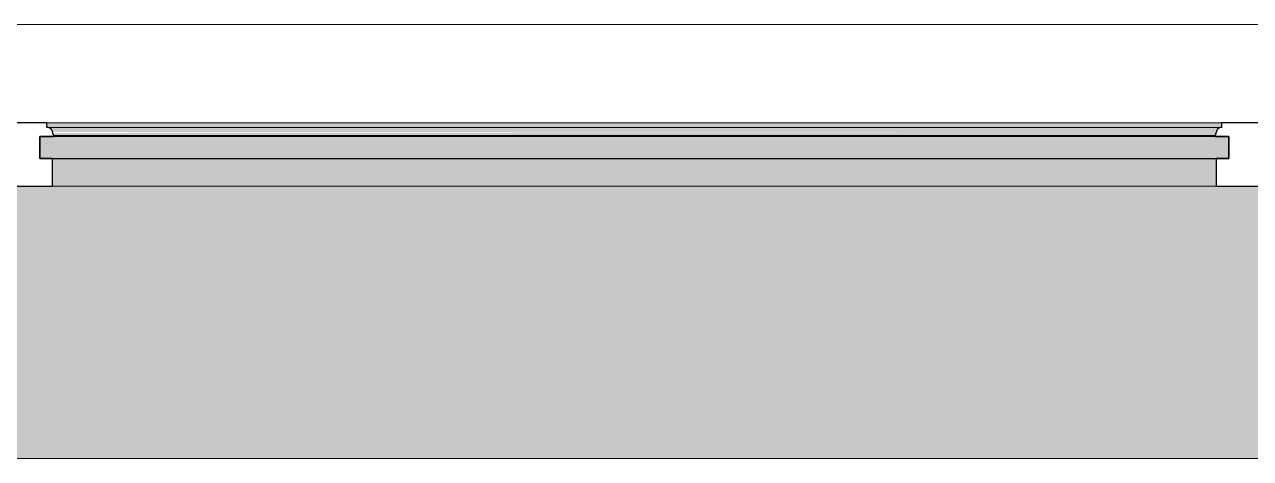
# Model space of a CAD drawing. Header units: millimetres. Extents: x 155927 to 317870, y -36033 to 97293.
# Drawn here: x 224693 to 226031, y 8897 to 9370 of the extents above; entities that cross this region are included whole.
import ezdxf

# ---------------------------------------------------------------- set-up
doc = ezdxf.new("R2010")
doc.units = ezdxf.units.MM
doc.header["$MEASUREMENT"] = 0
doc.layers.add('A-GLAZ', color=7, linetype='CONTINUOUS', lineweight=9)
doc.layers.add('I-WALL', color=7, linetype='CONTINUOUS', lineweight=9)

msp = doc.modelspace()

# ---------------------------------------------------------------- hatches: boundary and pattern name
at = {"layer": 'A-GLAZ'}
for points in [[(225996.8, 9257.5), (225999.6, 9257.5), (225999.6, 9262.5), (224718, 9262.5), (224718, 9257.5), (225995.8, 9257.5)], [(225993.8, 9252.6), (225995.6, 9256.2), (225995.8, 9257.5), (224720.9, 9257), (224723.6, 9253.9), (224724.3, 9252.6), (225993.4, 9252.6)], [(226007.6, 9223.6), (226007.6, 9247.5), (224710.1, 9247.5), (224710.1, 9223.6), (225039.2, 9223.6)], [(225992.4, 9248.6), (225993.6, 9252.6), (224724, 9251.5), (224725.3, 9248.6), (225039.2, 9248.6)], [(225992.4, 9247.5), (225992.4, 9248.6), (225039.2, 9247.5)], [(225993.6, 9193.6), (225993.6, 9223.6), (224724, 9223.6), (224724, 9193.6), (225039.2, 9193.6)], [(228942.8, 8896.6), (228942.8, 9198.3), (228938.5, 9198.3), (228938.5, 9193.6), (227547.2, 9193.6), (227547.2, 9198.3), (227542.8, 9198.3), (227542.8, 9193.6), (226058.8, 9193.6), (226058.8, 9198.3), (226054.5, 9198.3), (226054.5, 9193.6), (224663.2, 9193.6), (224663.2, 9198.3), (224658.8, 9198.3), (224658.8, 8896.6), (228647.9, 8896.6)]]:
    msp.add_hatch(color=256, dxfattribs=at).paths.add_polyline_path(points, flags=0)
h = msp.add_hatch(color=256, dxfattribs=at)
h.paths.add_polyline_path([(227606.4, 9255.8), (227603.6, 9257.5), (227604.9, 9256.4), (227606, 9255.9)], flags=0)
h.paths.add_polyline_path([(224722.4, 9255.8), (224719.6, 9257.5), (224720.9, 9256.4), (224722, 9255.9)], flags=0)

# ---------------------------------------------------------------- linework, layer by layer
at = {"layer": 'A-GLAZ', "lineweight": 30}
for p, q in [((224718, 9262.5), (224658.8, 9262.5)), ((224718, 9257.5), (224718, 9262.5)), ((224719.6, 9257.5), (224718, 9257.5)), ((225999.6, 9257.5), (225998.1, 9257.5)), ((225999.6, 9262.5), (225999.6, 9257.5)), ((226058.8, 9262.5), (225999.6, 9262.5)), ((224710.1, 9247.5), (224710.1, 9223.6)), ((226007.6, 9247.5), (224710.1, 9247.5)), ((224710.1, 9223.6), (224710.1, 9247.5)), ((224710.1, 9247.5), (224725.3, 9247.5)), ((224725.3, 9247.5), (224725.3, 9248.6)), ((225992.4, 9248.6), (225992.4, 9247.5)), ((225992.4, 9247.5), (226007.6, 9247.5)), ((226007.6, 9223.6), (226007.6, 9247.5)), ((226007.6, 9247.5), (226007.6, 9223.6)), ((224710.1, 9223.6), (226007.6, 9223.6)), ((224724, 9223.6), (224710.1, 9223.6)), ((224724, 9193.6), (224724, 9223.6)), ((226007.6, 9223.6), (225993.6, 9223.6)), ((225993.6, 9223.6), (225993.6, 9193.6)), ((224663.2, 9193.6), (224724, 9193.6)), ((225993.6, 9193.6), (226054.5, 9193.6))]:
    msp.add_line(p, q, dxfattribs=at)
at = {"layer": 'A-GLAZ'}
for p, q in [((225999.6, 9262.5), (224718, 9262.5)), ((224718, 9257.5), (224719.6, 9257.5)), ((224719.6, 9257.5), (225998.1, 9257.5)), ((225998.1, 9257.5), (225999.6, 9257.5)), ((224725.3, 9248.6), (225992.4, 9248.6)), ((224724, 9193.6), (225993.6, 9193.6)), ((224658.8, 8896.6), (228942.8, 8896.6))]:
    msp.add_line(p, q, dxfattribs=at)
at = {"layer": 'A-GLAZ', "lineweight": 30}
for centre, radius, start, end in [((224718.5, 9252.2), 5.36, 3.4261, 78.0476), ((225999.2, 9252.2), 5.36, 101.9524, 176.5739), ((224731.2, 9253), 7.4, 183.4261, 216.5739), ((225986.5, 9253), 7.4, 323.4261, 356.5739)]:
    msp.add_arc(centre, radius, start, end, dxfattribs=at)
at = {"layer": 'A-GLAZ'}
for points, knots in [([(224722, 9256.2), (224721.9, 9256.4), (224721.5, 9256.7), (224720.7, 9257.2), (224720, 9257.4), (224719.6, 9257.5)], [-0.4, -0.4, -0.4, -0.4, -0.3, -0.2, 0, 0, 0, 0]), ([(225998.1, 9257.5), (225997.6, 9257.4), (225997, 9257.2), (225996.2, 9256.7), (225995.8, 9256.4), (225995.6, 9256.2)], [0, 0, 0, 0, 0.2, 0.3, 0.4, 0.4, 0.4, 0.4]), ([(224723.8, 9252.6), (224723.8, 9253), (224723.7, 9253.7), (224723.3, 9254.6), (224723.1, 9255), (224723, 9255.2)], [-1, -1, -1, -1, -0.8, -0.7, -0.6, -0.6, -0.6, -0.6]), ([(225994.7, 9255.2), (225994.6, 9255), (225994.4, 9254.6), (225994, 9253.7), (225993.9, 9253), (225993.8, 9252.6)], [0.6, 0.6, 0.6, 0.6, 0.7, 0.8, 1, 1, 1, 1])]:
    msp.add_open_spline(points, degree=3, knots=knots, dxfattribs=at)
for points in [[(224725.3, 9248.6), (224725, 9249), (224724.7, 9249.4), (224724.5, 9249.8)], [(225993.1, 9249.8), (225992.9, 9249.4), (225992.7, 9249), (225992.4, 9248.6)]]:
    msp.add_open_spline(points, degree=3, dxfattribs=at)
at = {"layer": 'I-WALL'}
msp.add_line((224658.8, 9369.6), (226058.8, 9369.6), dxfattribs=at)

doc.saveas('drawing.dxf')
